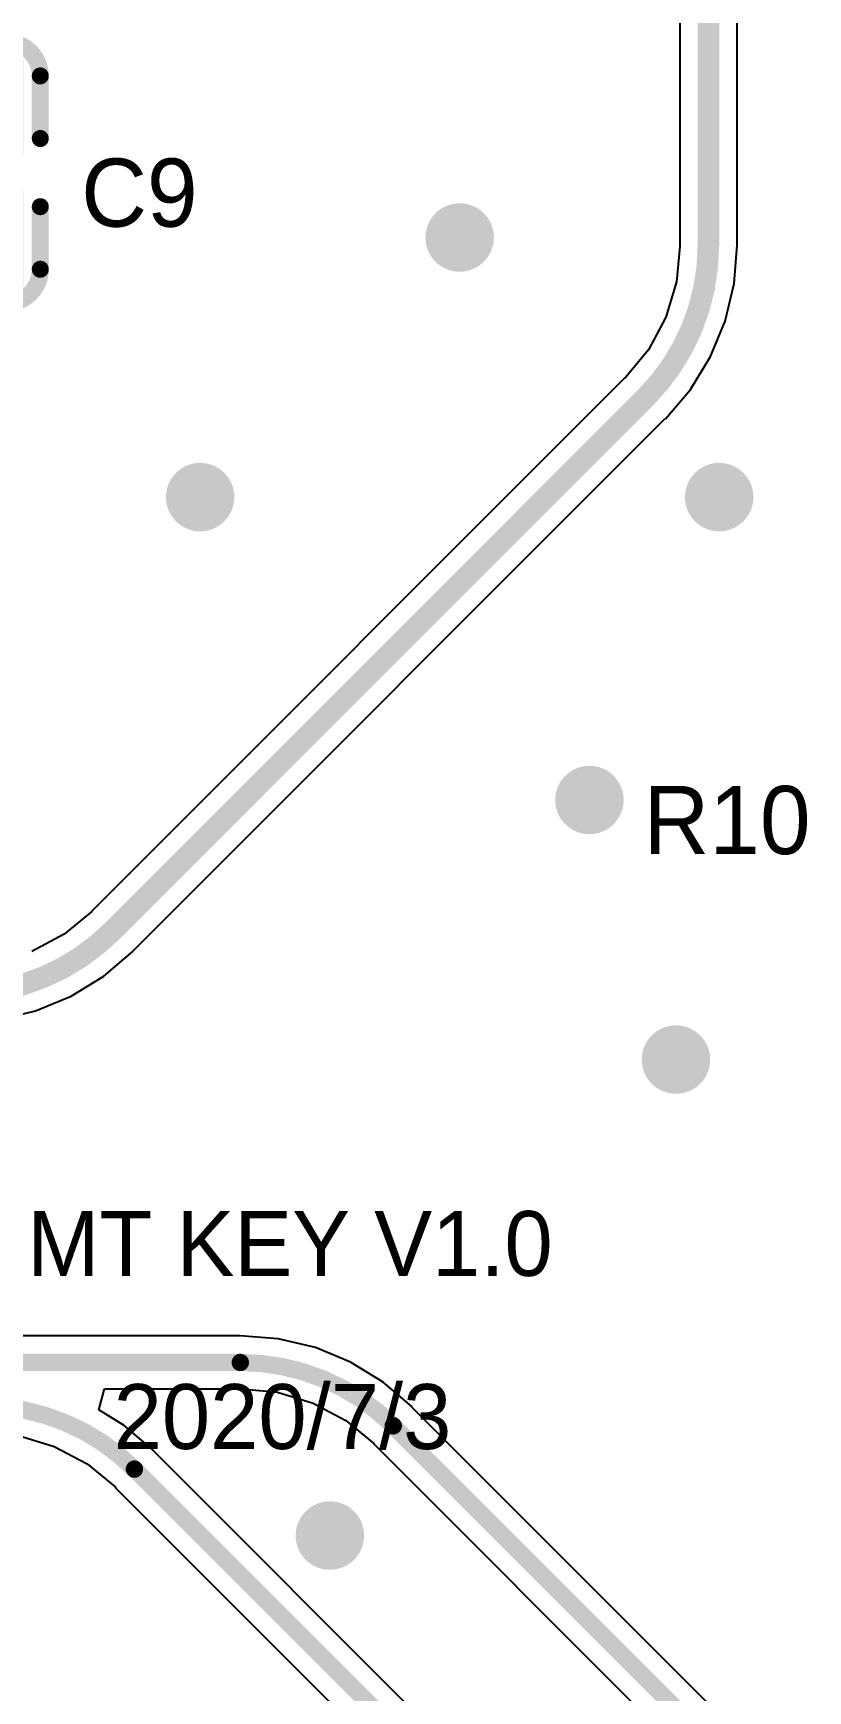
# Model space of a CAD drawing. Extents: x 32 to 132, y 19 to 123.
# Drawn here: x 100.4 to 109.5, y 66.76 to 86.22 of the extents above; entities that cross this region are included whole.
import ezdxf

# ---------------------------------------------------------------- set-up
doc = ezdxf.new("R2010")
doc.units = 0
doc.layers.get('0').update_dxf_attribs({"linetype": 'CONTINUOUS'})
for name, color, linetype in [('BOTTOMLAYER', 5, 'CONTINUOUS'), ('BOTTOMSOLDER', 6, 'CONTINUOUS'), ('MULTILAYER', 9, 'CONTINUOUS'), ('TOPLAYER', 1, 'CONTINUOUS'), ('TOPOVERLAY', 2, 'CONTINUOUS'), ('TOPPASTE', 8, 'CONTINUOUS'), ('TOPSOLDER', 216, 'CONTINUOUS'), ('VIAHOLELAYER', 16, 'CONTINUOUS')]:
    doc.layers.add(name, color=color, linetype=linetype)

# ---------------------------------------------------------------- blocks, each defined once
blk = doc.blocks.new('0603_C_40')
at = {"layer": 'TOPLAYER'}
for points in [[(-1.235, -0.49), (-0.305, -0.49), (-1.235, 0.49), (-0.305, 0.49)], [(0.305, -0.49), (1.235, -0.49), (0.305, 0.49), (1.235, 0.49)]]:
    blk.add_solid(points, dxfattribs=at)
at = {"layer": 'TOPOVERLAY', "const_width": 0.2}
for points in [[(-1.535, 0.39, -0.414213), (-1.135, 0.79)], [(1.135, 0.79, -0.414213), (1.535, 0.39)], [(-1.135, -0.79, -0.414213), (-1.535, -0.39)], [(1.535, -0.39, -0.414213), (1.135, -0.79)]]:
    blk.add_lwpolyline(points, format="xyb", dxfattribs=at)
for points in [[(-0.4, 0.79), (-1.135, 0.79)], [(1.135, 0.79), (0.4, 0.79)], [(-1.535, -0.39), (-1.535, 0.39)], [(1.535, -0.39), (1.535, 0.39)], [(-0.4, -0.79), (-1.135, -0.79)], [(1.135, -0.79), (0.4, -0.79)]]:
    blk.add_lwpolyline(points, dxfattribs=at)
at = {"layer": 'TOPOVERLAY', "const_width": 0.1}
for points in [[(-1.185, 0.79, 1), (-1.085, 0.79, 1)], [(-1.185, 0.79, 1), (-1.085, 0.79, 1)], [(-0.45, 0.79, 1), (-0.35, 0.79, 1)], [(0.35, 0.79, 1), (0.45, 0.79, 1)], [(1.085, 0.79, 1), (1.185, 0.79, 1)], [(1.085, 0.79, 1), (1.185, 0.79, 1)], [(-1.585, 0.39, 1), (-1.485, 0.39, 1)], [(-1.585, 0.39, 1), (-1.485, 0.39, 1)], [(1.485, 0.39, 1), (1.585, 0.39, 1)], [(1.485, 0.39, 1), (1.585, 0.39, 1)], [(-1.585, -0.39, 1), (-1.485, -0.39, 1)], [(-1.585, -0.39, 1), (-1.485, -0.39, 1)], [(1.485, -0.39, 1), (1.585, -0.39, 1)], [(1.485, -0.39, 1), (1.585, -0.39, 1)], [(-1.185, -0.79, 1), (-1.085, -0.79, 1)], [(-1.185, -0.79, 1), (-1.085, -0.79, 1)], [(-0.45, -0.79, 1), (-0.35, -0.79, 1)], [(0.35, -0.79, 1), (0.45, -0.79, 1)], [(1.085, -0.79, 1), (1.185, -0.79, 1)], [(1.085, -0.79, 1), (1.185, -0.79, 1)]]:
    blk.add_lwpolyline(points, format="xyb", close=True, dxfattribs=at)
at = {"layer": 'TOPPASTE'}
for points in [[(-1.235, -0.49), (-0.305, -0.49), (-1.235, 0.49), (-0.305, 0.49)], [(0.305, -0.49), (1.235, -0.49), (0.305, 0.49), (1.235, 0.49)]]:
    blk.add_solid(points, dxfattribs=at)
at = {"layer": 'TOPSOLDER'}
for points in [[(-1.337, -0.592), (-0.203, -0.592), (-1.337, 0.592), (-0.203, 0.592)], [(0.203, -0.592), (1.337, -0.592), (0.203, 0.592), (1.337, 0.592)]]:
    blk.add_solid(points, dxfattribs=at)

msp = doc.modelspace()

# ---------------------------------------------------------------- linework, layer by layer
at = {"layer": 'BOTTOMLAYER', "const_width": 0.3}
for points in [[(105.26, 83.82, 1), (105.56, 83.82, 1)], [(102.212, 80.772, 1), (102.512, 80.772, 1)], [(108.308, 80.772, 1), (108.608, 80.772, 1)], [(106.784, 77.216, 1), (107.084, 77.216, 1)], [(107.8, 74.168, 1), (108.1, 74.168, 1)], [(103.736, 68.58, 1), (104.036, 68.58, 1)]]:
    msp.add_lwpolyline(points, format="xyb", close=True, dxfattribs=at)
at = {"layer": 'BOTTOMSOLDER', "const_width": 0.402}
for points in [[(105.209, 83.82, 1), (105.611, 83.82, 1)], [(102.161, 80.772, 1), (102.563, 80.772, 1)], [(108.257, 80.772, 1), (108.659, 80.772, 1)], [(106.733, 77.216, 1), (107.135, 77.216, 1)], [(107.749, 74.168, 1), (108.151, 74.168, 1)], [(103.685, 68.58, 1), (104.087, 68.58, 1)]]:
    msp.add_lwpolyline(points, format="xyb", close=True, dxfattribs=at)
at = {"layer": 'MULTILAYER', "const_width": 0.3}
for points in [[(105.26, 83.82, 1), (105.56, 83.82, 1)], [(102.212, 80.772, 1), (102.512, 80.772, 1)], [(108.308, 80.772, 1), (108.608, 80.772, 1)], [(106.784, 77.216, 1), (107.084, 77.216, 1)], [(107.8, 74.168, 1), (108.1, 74.168, 1)], [(103.736, 68.58, 1), (104.036, 68.58, 1)]]:
    msp.add_lwpolyline(points, format="xyb", close=True, dxfattribs=at)
at = {"layer": 'TOPLAYER'}
for p, q in [((108.668, 83.729), (108.668, 91.272)), ((107.994, 91.066), (107.994, 83.729)), ((107.997, 83.714), (107.956, 83.298)), ((107.994, 83.729), (107.997, 83.714)), ((108.635, 83.279), (108.67, 83.729)), ((108.67, 83.729), (108.668, 83.729)), ((107.956, 83.298), (107.831, 82.884)), ((108.529, 82.839), (108.635, 83.279)), ((107.831, 82.884), (107.627, 82.503)), ((108.356, 82.422), (108.529, 82.839)), ((107.627, 82.503), (107.362, 82.179)), ((108.12, 82.037), (108.356, 82.422)), ((107.349, 82.171), (101.098, 75.92)), ((107.362, 82.179), (107.349, 82.171)), ((107.827, 81.693), (108.12, 82.037)), ((101.574, 75.444), (107.825, 81.695)), ((107.825, 81.695), (107.827, 81.693)), ((101.09, 75.907), (100.766, 75.642)), ((101.098, 75.92), (101.09, 75.907)), ((100.766, 75.642), (100.385, 75.438)), ((101.232, 75.149), (101.576, 75.442)), ((101.576, 75.442), (101.574, 75.444)), ((100.847, 74.913), (101.232, 75.149)), ((99.99, 74.634), (100.43, 74.74)), ((100.43, 74.74), (100.847, 74.913)), ((102.834, 70.923), (92.412, 70.923)), ((103.28, 70.89), (102.834, 70.926)), ((102.834, 70.926), (102.834, 70.923)), ((103.716, 70.786), (103.28, 70.89)), ((104.129, 70.615), (103.716, 70.786)), ((104.511, 70.381), (104.129, 70.615)), ((101.171, 70.057), (101.24, 70.301)), ((101.24, 70.301), (102.834, 70.301)), ((102.834, 70.301), (102.847, 70.304)), ((102.847, 70.304), (103.27, 70.262)), ((103.27, 70.262), (103.689, 70.135)), ((104.847, 70.094), (104.511, 70.381)), ((103.689, 70.135), (104.075, 69.929)), ((104.852, 70.09), (104.847, 70.094)), ((104.847, 70.094), (104.847, 70.094)), ((104.847, 70.094), (104.847, 70.094)), ((104.85, 70.088), (104.852, 70.09)), ((108.95, 65.988), (104.85, 70.088)), ((101.471, 69.873), (101.171, 70.057)), ((101.807, 69.586), (101.471, 69.873)), ((104.075, 69.929), (104.403, 69.66)), ((100.23, 69.754), (100.649, 69.627)), ((100.649, 69.627), (101.035, 69.421)), ((101.812, 69.582), (101.807, 69.586)), ((101.807, 69.586), (101.807, 69.586)), ((101.807, 69.586), (101.807, 69.586)), ((101.81, 69.58), (101.812, 69.582)), ((109.245, 62.144), (101.81, 69.58)), ((104.403, 69.66), (104.41, 69.648)), ((104.41, 69.648), (108.51, 65.548)), ((101.035, 69.421), (101.363, 69.152)), ((101.363, 69.152), (101.37, 69.14)), ((101.37, 69.14), (108.132, 62.379))]:
    msp.add_line(p, q, dxfattribs=at)
for points, const_width in [([(108.331, 83.729), (108.331, 91.94)], 0.254), ([(101.336, 75.682), (107.587, 81.933)], 0.254), ([(92.412, 70.612), (102.834, 70.612)], 0.203), ([(104.63, 69.868), (108.73, 65.768)], 0.203), ([(101.59, 69.36), (109.474, 61.476)], 0.203)]:
    msp.add_lwpolyline(points, dxfattribs=dict(at, const_width=const_width))
for points, const_width in [([(105.26, 83.82, 1), (105.56, 83.82, 1)], 0.3), ([(108.267, 83.729, 1), (108.394, 83.729, 1)], 0.127), ([(108.267, 83.729, 1), (108.394, 83.729, 1)], 0.127), ([(107.524, 81.933, 1), (107.651, 81.933, 1)], 0.127), ([(107.524, 81.933, 1), (107.651, 81.933, 1)], 0.127), ([(102.212, 80.772, 1), (102.512, 80.772, 1)], 0.3), ([(108.308, 80.772, 1), (108.608, 80.772, 1)], 0.3), ([(106.784, 77.216, 1), (107.084, 77.216, 1)], 0.3), ([(101.272, 75.682, 1), (101.399, 75.682, 1)], 0.127), ([(101.272, 75.682, 1), (101.399, 75.682, 1)], 0.127), ([(107.8, 74.168, 1), (108.1, 74.168, 1)], 0.3), ([(102.783, 70.612, 1), (102.885, 70.612, 1)], 0.102), ([(102.783, 70.612, 1), (102.885, 70.612, 1)], 0.102), ([(104.579, 69.868, 1), (104.681, 69.868, 1)], 0.102), ([(104.579, 69.868, 1), (104.681, 69.868, 1)], 0.102), ([(101.539, 69.36, 1), (101.641, 69.36, 1)], 0.102), ([(101.539, 69.36, 1), (101.641, 69.36, 1)], 0.102), ([(103.736, 68.58, 1), (104.036, 68.58, 1)], 0.3)]:
    msp.add_lwpolyline(points, format="xyb", close=True, dxfattribs=dict(at, const_width=const_width))
for points, const_width in [([(108.331, 83.729, -0.198912), (107.587, 81.933)], 0.254), ([(101.336, 75.682, -0.198912), (99.54, 74.938)], 0.254), ([(102.834, 70.612, -0.198912), (104.63, 69.868)], 0.203), ([(99.794, 70.104, -0.198912), (101.59, 69.36)], 0.203)]:
    msp.add_lwpolyline(points, format="xyb", dxfattribs=dict(at, const_width=const_width))
at = {"layer": 'TOPSOLDER', "const_width": 0.402}
for points in [[(105.209, 83.82, 1), (105.611, 83.82, 1)], [(102.161, 80.772, 1), (102.563, 80.772, 1)], [(108.257, 80.772, 1), (108.659, 80.772, 1)], [(106.733, 77.216, 1), (107.135, 77.216, 1)], [(107.749, 74.168, 1), (108.151, 74.168, 1)], [(103.685, 68.58, 1), (104.087, 68.58, 1)]]:
    msp.add_lwpolyline(points, format="xyb", close=True, dxfattribs=at)
at = {"layer": 'VIAHOLELAYER', "const_width": 0.15}
for points in [[(105.335, 83.82, 1), (105.485, 83.82, 1)], [(102.287, 80.772, 1), (102.437, 80.772, 1)], [(108.383, 80.772, 1), (108.533, 80.772, 1)], [(106.859, 77.216, 1), (107.009, 77.216, 1)], [(107.875, 74.168, 1), (108.025, 74.168, 1)], [(103.811, 68.58, 1), (103.961, 68.58, 1)]]:
    msp.add_lwpolyline(points, format="xyb", close=True, dxfattribs=at)

# ---------------------------------------------------------------- block references
at = {"rotation": 270}
msp.add_blockref('0603_C_40', (99.695, 84.582), dxfattribs=at)

# ---------------------------------------------------------------- texts
at = {"layer": 'TOPOVERLAY'}
for s, p in [('C9', (100.965, 83.947)), ('R10', (107.569, 76.581))]:
    msp.add_text(s, height=0.8, rotation=360, dxfattribs=at).set_placement(p)
for s, p in [('MT KEY V1.0', (100.33, 71.628)), ('2020/7/3', (101.346, 69.596))]:
    msp.add_text(s, height=0.762, dxfattribs=at).set_placement(p)

doc.saveas('drawing.dxf')
